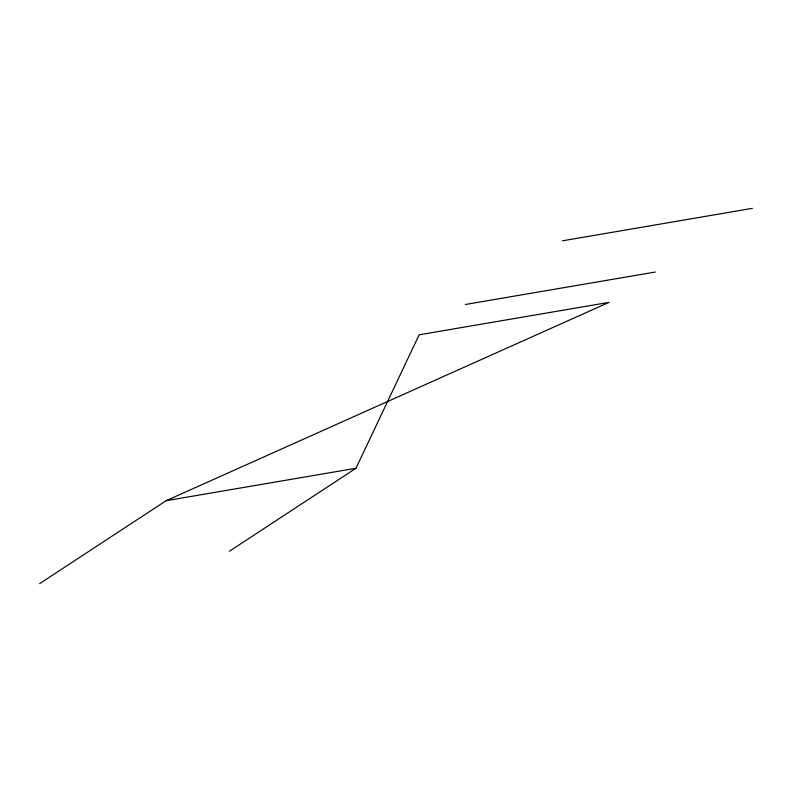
<?xml version="1.0" encoding="UTF-8"?>
<svg xmlns="http://www.w3.org/2000/svg" width="792" height="792" viewBox="0 0 792 792"><rect width="100%" height="100%" fill="white"/><g stroke="black" fill="none" stroke-linecap="round" stroke-linejoin="round"><path stroke-width="1.19" d="M229.462 551.202L355.974 468.26L419.136 334.808L609.008 302.366L166.112 500.702L39.6 583.654M562.538 240.798L752.4 208.345M465.399 304.484L655.261 272.042M166.112 500.702L355.974 468.26"/></g></svg>
